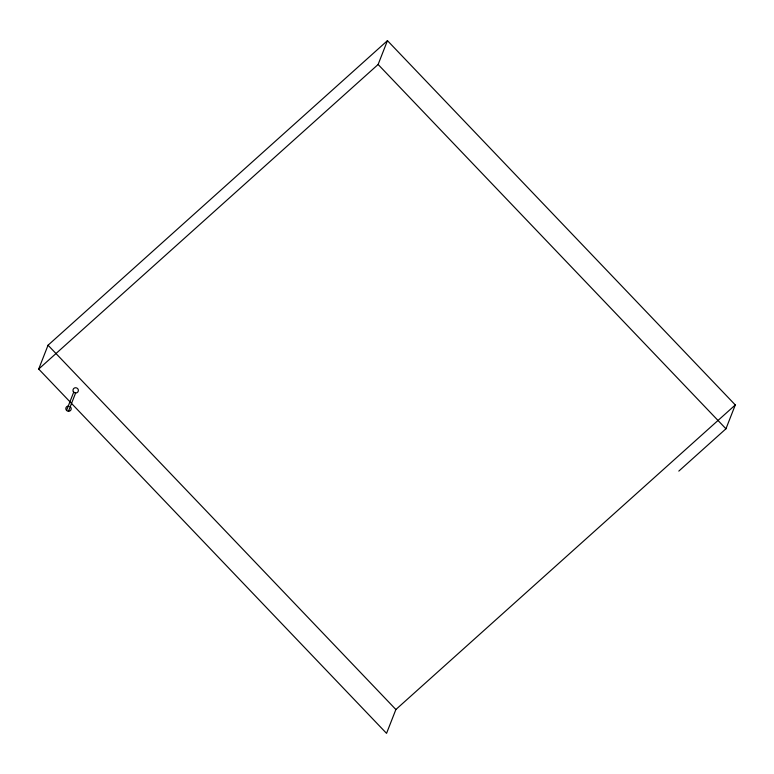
<?xml version="1.0" encoding="UTF-8"?>
<svg xmlns="http://www.w3.org/2000/svg" width="774" height="774" viewBox="0 0 774 774"><rect width="100%" height="100%" fill="white"/><g stroke="black" fill="none" stroke-linecap="round" stroke-linejoin="round"><path stroke-width="1.16" d="M735.3 404.947L395.882 709.516L386.545 733.355L38.7 369.053L48.046 345.214L387.455 40.645L735.3 404.947L725.954 428.786L678.808 471.105M66.554 410.423L73.724 392.118M68.451 411.284L75.62 392.989M38.7 369.053L378.118 64.484L387.455 40.645M378.118 64.484L725.954 428.786M48.046 345.214L395.882 709.516M69.921 406.456A2.719 2.612 21.4 0 1 70.202 410.762A2.719 2.612 21.4 0 1 65.954 409.436A2.719 2.612 21.4 0 1 68.586 406.04M73.307 391.557A2.719 2.612 21.4 0 0 77.99 391.789A2.719 2.612 21.4 0 0 75.755 387.735A2.719 2.612 21.4 0 0 73.307 391.557"/></g></svg>
